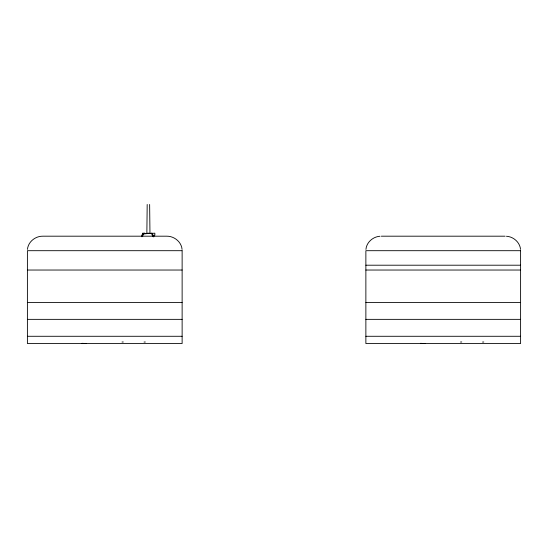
<?xml version="1.0" encoding="UTF-8"?>
<svg xmlns="http://www.w3.org/2000/svg" width="548" height="548" viewBox="0 0 548 548"><rect width="100%" height="100%" fill="white"/><g stroke="black" fill="none" stroke-linecap="round" stroke-linejoin="round"><path stroke-width="0.82" d="M147.186 204.466L146.864 233.188L149.96 233.188L149.638 204.466M142.35 236.613L142.487 234.195L144.877 233.188L142.836 233.188L141.973 235.208L141.973 236.777M142.679 236.373L142.946 233.859L154.851 233.188L154.851 235.208L153.659 235.208L153.659 236.777M27.462 249.395C28.106 241.771 35.469 236.01 42.936 236.188L166.654 236.188C174.1 236.037 181.429 241.791 182.066 249.395M365.934 249.395C366.537 242.285 373.037 236.668 380.017 236.25M142.487 234.195L143.466 233.9L142.946 233.859M142.775 233.859L146.939 233.551M150.275 233.311L151.947 233.188L152.508 236.387M141.973 235.208L142.836 235.208L142.836 233.188M381.346 236.188L505.126 236.188M506.455 236.25C513.428 236.668 519.929 242.285 520.538 249.395M365.872 265.205L520.6 265.205M27.4 270.034L182.128 270.034M365.872 270.034L520.6 270.034M27.4 302.434L182.128 302.434M365.872 302.434L520.6 302.434M27.4 319.354L182.128 319.354M365.872 319.354L520.6 319.354M27.4 336.28L182.128 336.28M365.872 336.28L520.6 336.28M151.947 233.188L152.515 236.476M153.659 235.208L153.817 236.859M145.323 342.007A72.309 2.706 -0.7 0 1 144.042 342.055M86.461 343.528A64.582 0.863 2.3 0 1 82.042 343.329M123.293 341.986A72.309 2.281 -1.1 0 1 122.019 342.021M483.795 342.007A72.309 2.706 -0.7 0 1 482.514 342.055M424.933 343.528A64.582 0.863 2.3 0 1 420.515 343.329M461.765 341.986A72.309 2.281 -1.1 0 1 460.491 342.021M182.128 250.696L27.4 250.696L27.4 343.534L182.128 343.534L182.128 250.696M520.6 250.696L365.872 250.696L365.872 343.534L520.6 343.534L520.6 250.696"/></g></svg>
